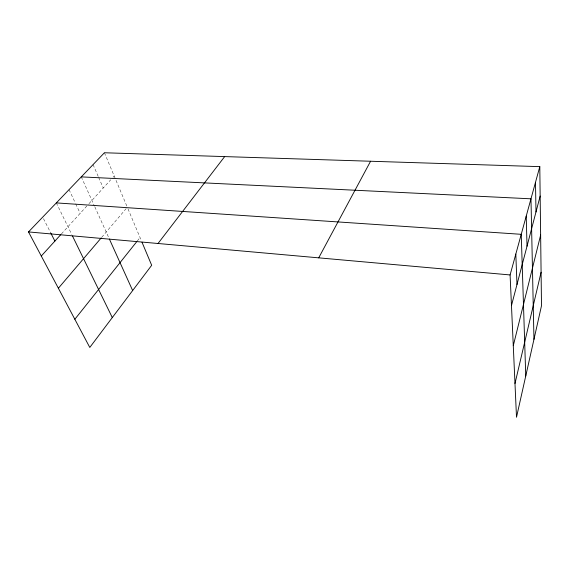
<?xml version="1.0" encoding="UTF-8"?>
<svg xmlns="http://www.w3.org/2000/svg" width="570" height="570" viewBox="0 0 570 570"><rect width="100%" height="100%" fill="white"/><g stroke="black" fill="none" stroke-linecap="round" stroke-linejoin="round"><path stroke-width="0.43" stroke-dasharray="2.85 2.14" d="M137.306 240.975L140.042 237.547M101.759 237.27L126.162 208.599M61.425 233.914L88.4 204.302M88.984 203.661L110.73 179.778M113.031 177.256L114.185 175.988M43.491 218.666L50.958 233.358M56.33 202.906L71.735 234.462M69.048 189.646L75.347 203.07M75.717 203.861L80.171 213.337M81.282 176.885L94.463 206.048M94.827 206.853L109.02 238.253M93.067 164.602L98.339 176.7M98.688 177.505L103.255 187.993M104.424 152.76L126.975 206.433M127.993 208.862L141.353 240.675"/><path stroke-width="0.85" d="M514.988 383.524L541.087 272.232M513.285 345.691L540.638 235.047M511.475 305.548L540.161 196.052M539.797 166.639L541.5 305.727L516.505 417.24L510.093 274.94L539.797 166.639L104.424 152.76L28.5 231.926L89.789 347.451L151.684 265.278L142.008 242.236M318.708 257.847L370.578 161.246M158.018 243.497L224.666 156.593M74.834 319.264L136.764 241.659M58.375 288.249L101.203 237.925M41.282 256.03L60.833 234.569M81.282 176.885L530.976 198.816L533.962 339.364M56.33 202.906L521.236 234.313L525.754 375.972M28.5 231.926L510.093 274.94M50.958 233.358L54.891 241.089M72.49 236.009L112.297 317.576M109.369 239.03L132.653 290.55M515.814 254.07L516.983 284.53M526.224 216.115L527.022 246.204M535.494 182.343L535.985 211.99"/></g></svg>
